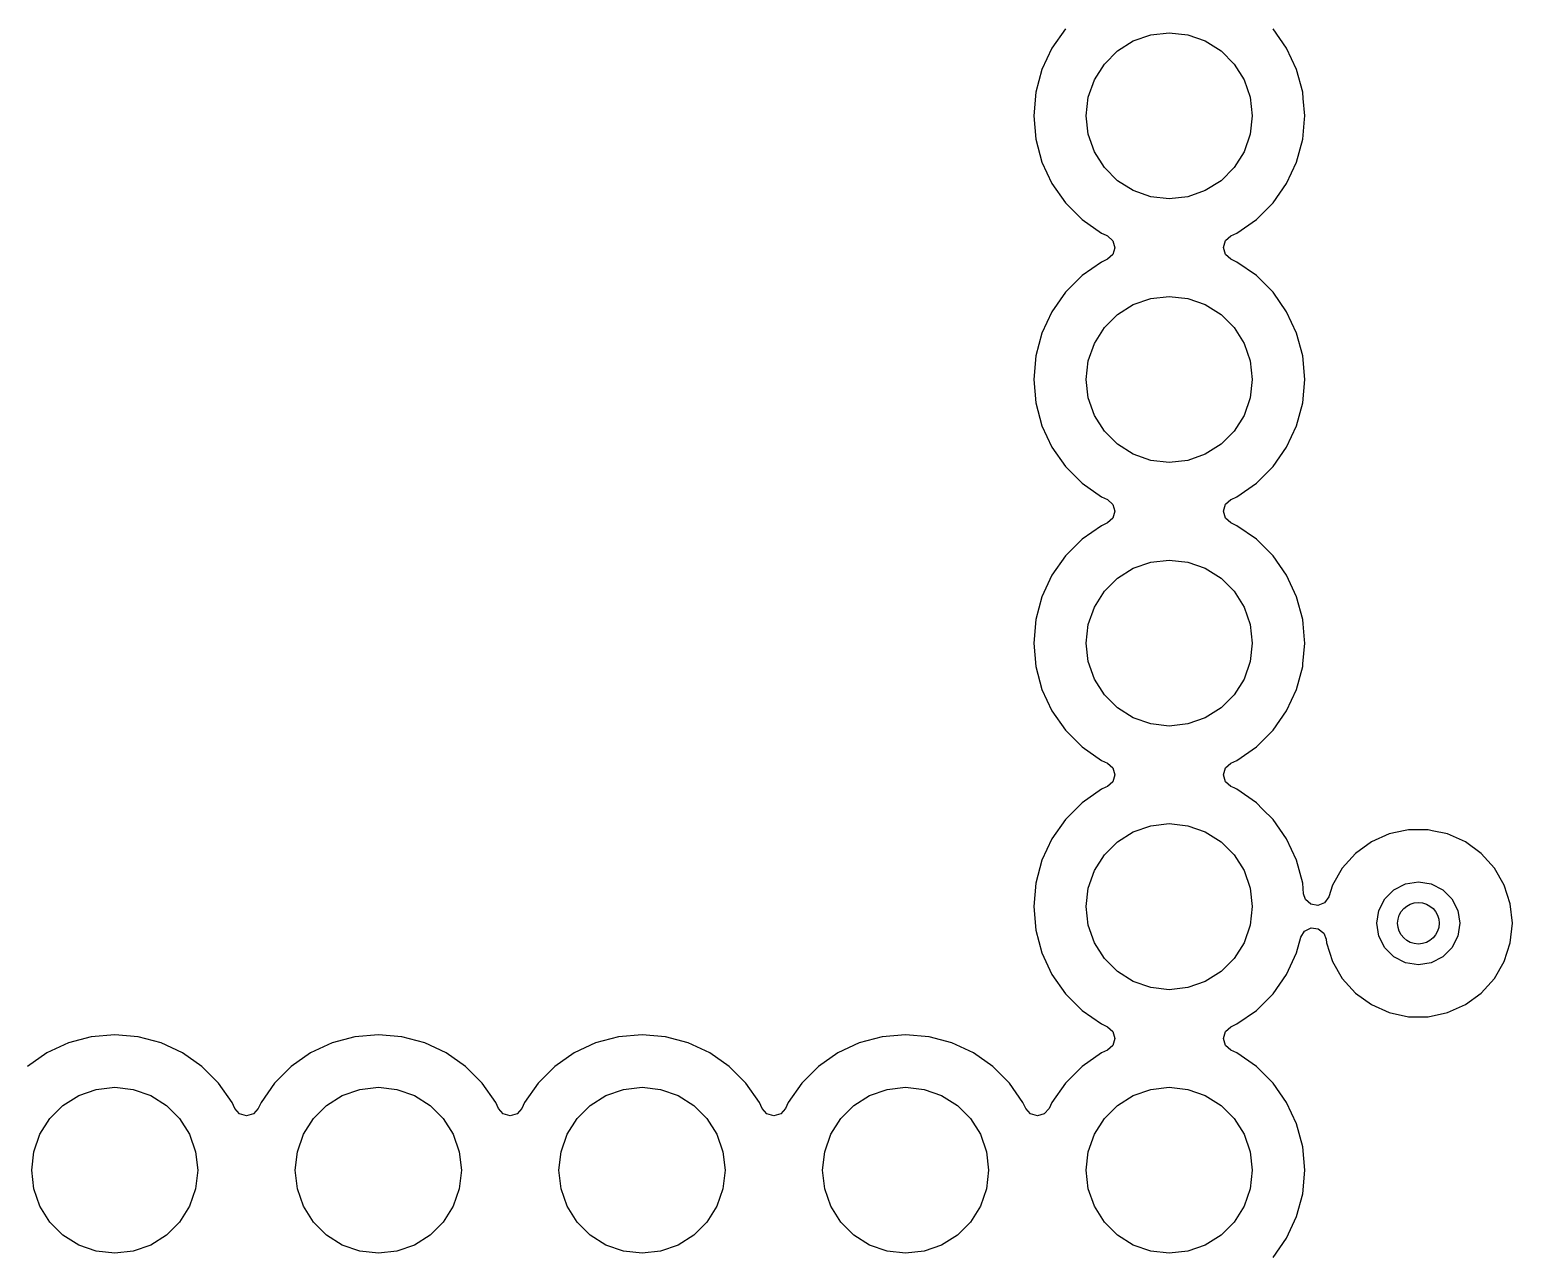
# Model space of a CAD drawing. Extents: x 0.53 to 4.07, y -3.29 to -0.61.
# Drawn here: x 2.06 to 2.622, y -1.819 to -1.354 of the extents above; entities that cross this region are included whole.
import ezdxf

# ---------------------------------------------------------------- set-up
doc = ezdxf.new("R2010")
doc.units = 0
doc.header["$MEASUREMENT"] = 0
doc.layers.add('BLACK', color=7, linetype='CONTINUOUS')

msp = doc.modelspace()

# ---------------------------------------------------------------- linework, layer by layer
at = {"layer": 'BLACK', "linetype": 'CONTINUOUS'}
for p, q in [((2.45275, -1.35358), (2.44762, -1.36092)), ((2.48512, -1.35591), (2.49213, -1.35512)), ((2.49213, -1.35512), (2.49913, -1.35591)), ((2.53664, -1.36092), (2.5315, -1.35358)), ((2.44762, -1.36092), (2.44383, -1.36904)), ((2.44762, -1.36092), (2.44762, -1.36092)), ((2.47249, -1.36199), (2.47846, -1.35824)), ((2.47846, -1.35824), (2.48512, -1.35591)), ((2.49913, -1.35591), (2.50579, -1.35824)), ((2.50579, -1.35824), (2.51176, -1.36199)), ((2.54042, -1.36904), (2.53664, -1.36092)), ((2.4675, -1.36698), (2.47249, -1.36199)), ((2.51176, -1.36199), (2.51675, -1.36698)), ((2.44383, -1.36904), (2.44151, -1.37769)), ((2.44383, -1.36904), (2.44383, -1.36904)), ((2.46375, -1.37295), (2.4675, -1.36698)), ((2.51675, -1.36698), (2.5205, -1.37295)), ((2.54274, -1.37769), (2.54042, -1.36904)), ((2.44151, -1.37769), (2.44073, -1.38661)), ((2.44151, -1.37769), (2.44151, -1.37769)), ((2.46142, -1.37961), (2.46375, -1.37295)), ((2.5205, -1.37295), (2.52283, -1.37961)), ((2.54294, -1.38001), (2.54274, -1.37769)), ((2.46063, -1.38661), (2.46142, -1.37961)), ((2.52283, -1.37961), (2.52362, -1.38661)), ((2.54352, -1.38661), (2.54294, -1.38001)), ((2.44073, -1.38661), (2.44073, -1.38661)), ((2.44073, -1.38661), (2.44151, -1.39554)), ((2.46142, -1.39362), (2.46063, -1.38661)), ((2.52362, -1.38661), (2.52283, -1.39362)), ((2.54274, -1.39554), (2.54341, -1.38789)), ((2.54341, -1.38789), (2.54352, -1.38661)), ((2.54352, -1.38661), (2.54352, -1.38661)), ((2.46375, -1.40028), (2.46142, -1.39362)), ((2.52283, -1.39362), (2.5205, -1.40028)), ((2.44151, -1.39554), (2.44151, -1.39554)), ((2.44151, -1.39554), (2.44383, -1.40419)), ((2.4675, -1.40625), (2.46375, -1.40028)), ((2.5205, -1.40028), (2.51675, -1.40625)), ((2.54042, -1.40419), (2.54274, -1.39554)), ((2.44383, -1.40419), (2.44383, -1.40419)), ((2.44383, -1.40419), (2.44762, -1.41231)), ((2.53664, -1.41231), (2.54042, -1.40419)), ((2.47249, -1.41124), (2.4675, -1.40625)), ((2.47846, -1.41499), (2.47249, -1.41124)), ((2.51176, -1.41124), (2.50579, -1.41499)), ((2.51675, -1.40625), (2.51176, -1.41124)), ((2.44762, -1.41231), (2.44762, -1.41231)), ((2.44762, -1.41231), (2.45275, -1.41965)), ((2.48512, -1.41732), (2.47846, -1.41499)), ((2.50579, -1.41499), (2.49913, -1.41732)), ((2.5315, -1.41965), (2.53664, -1.41231)), ((2.45275, -1.41965), (2.45909, -1.42599)), ((2.49213, -1.41811), (2.48512, -1.41732)), ((2.49913, -1.41732), (2.49213, -1.41811)), ((2.52516, -1.42599), (2.5315, -1.41965)), ((2.45909, -1.42599), (2.45909, -1.42599)), ((2.45909, -1.42599), (2.46643, -1.43112)), ((2.51782, -1.43112), (2.52516, -1.42599)), ((2.46643, -1.43112), (2.46818, -1.43194)), ((2.46818, -1.43194), (2.46871, -1.43219)), ((2.46871, -1.43219), (2.47078, -1.43401)), ((2.47078, -1.43401), (2.47153, -1.43665)), ((2.51272, -1.43658), (2.51352, -1.43394)), ((2.51352, -1.43394), (2.51554, -1.43219)), ((2.51554, -1.43219), (2.51782, -1.43112)), ((2.47073, -1.43929), (2.46871, -1.44104)), ((2.47153, -1.43665), (2.47073, -1.43929)), ((2.51348, -1.43922), (2.51272, -1.43658)), ((2.51554, -1.44104), (2.51348, -1.43922)), ((2.46643, -1.4421), (2.45909, -1.44724)), ((2.46871, -1.44104), (2.46643, -1.4421)), ((2.46643, -1.4421), (2.46643, -1.4421)), ((2.51782, -1.4421), (2.51554, -1.44104)), ((2.52516, -1.44724), (2.51782, -1.4421)), ((2.51782, -1.4421), (2.51782, -1.4421)), ((2.45909, -1.44724), (2.45275, -1.45358)), ((2.5315, -1.45358), (2.52516, -1.44724)), ((2.45275, -1.45358), (2.44762, -1.46092)), ((2.47846, -1.45824), (2.48512, -1.45591)), ((2.48512, -1.45591), (2.49213, -1.45512)), ((2.49213, -1.45512), (2.49913, -1.45591)), ((2.49913, -1.45591), (2.50579, -1.45824)), ((2.53664, -1.46092), (2.5315, -1.45358)), ((2.5315, -1.45358), (2.5315, -1.45358)), ((2.44762, -1.46092), (2.44383, -1.46904)), ((2.44762, -1.46092), (2.44762, -1.46092)), ((2.4675, -1.46698), (2.47249, -1.46199)), ((2.47249, -1.46199), (2.47846, -1.45824)), ((2.50579, -1.45824), (2.51176, -1.46199)), ((2.51176, -1.46199), (2.51675, -1.46698)), ((2.54042, -1.46904), (2.53664, -1.46092)), ((2.46375, -1.47295), (2.4675, -1.46698)), ((2.51675, -1.46698), (2.5205, -1.47295)), ((2.44383, -1.46904), (2.44151, -1.47769)), ((2.44383, -1.46904), (2.44383, -1.46904)), ((2.46142, -1.47961), (2.46375, -1.47295)), ((2.5205, -1.47295), (2.52283, -1.47961)), ((2.54274, -1.47769), (2.54042, -1.46904)), ((2.44151, -1.47769), (2.44073, -1.48661)), ((2.44151, -1.47769), (2.44151, -1.47769)), ((2.54352, -1.48661), (2.54274, -1.47769)), ((2.46063, -1.48661), (2.46142, -1.47961)), ((2.52283, -1.47961), (2.52362, -1.48661)), ((2.44073, -1.48661), (2.44073, -1.48661)), ((2.44073, -1.48661), (2.44151, -1.49554)), ((2.46142, -1.49362), (2.46063, -1.48661)), ((2.52362, -1.48661), (2.52283, -1.49362)), ((2.54274, -1.49554), (2.54352, -1.48661)), ((2.44151, -1.49554), (2.44151, -1.49554)), ((2.44151, -1.49554), (2.44383, -1.50419)), ((2.46375, -1.50028), (2.46142, -1.49362)), ((2.52283, -1.49362), (2.5205, -1.50028)), ((2.54042, -1.50419), (2.54274, -1.49554)), ((2.4675, -1.50625), (2.46375, -1.50028)), ((2.5205, -1.50028), (2.51675, -1.50625)), ((2.44383, -1.50419), (2.44383, -1.50419)), ((2.44383, -1.50419), (2.44762, -1.51231)), ((2.47249, -1.51124), (2.4675, -1.50625)), ((2.51675, -1.50625), (2.51176, -1.51124)), ((2.53664, -1.51231), (2.54042, -1.50419)), ((2.44762, -1.51231), (2.44762, -1.51231)), ((2.44762, -1.51231), (2.45275, -1.51965)), ((2.47846, -1.51499), (2.47249, -1.51124)), ((2.51176, -1.51124), (2.50579, -1.51499)), ((2.5315, -1.51965), (2.53664, -1.51231)), ((2.48512, -1.51732), (2.47846, -1.51499)), ((2.49213, -1.51811), (2.48512, -1.51732)), ((2.49913, -1.51732), (2.49213, -1.51811)), ((2.50579, -1.51499), (2.49913, -1.51732)), ((2.45275, -1.51965), (2.45909, -1.52599)), ((2.52516, -1.52599), (2.5315, -1.51965)), ((2.45909, -1.52599), (2.45909, -1.52599)), ((2.45909, -1.52599), (2.46643, -1.53112)), ((2.51782, -1.53112), (2.52516, -1.52599)), ((2.46643, -1.53112), (2.4687, -1.53218)), ((2.4687, -1.53218), (2.46871, -1.53219)), ((2.46871, -1.53219), (2.47078, -1.53401)), ((2.47078, -1.53401), (2.47153, -1.53665)), ((2.51272, -1.53658), (2.51352, -1.53394)), ((2.51352, -1.53394), (2.51554, -1.53219)), ((2.51554, -1.53219), (2.51555, -1.53218)), ((2.51555, -1.53218), (2.51782, -1.53112)), ((2.47073, -1.53929), (2.46871, -1.54104)), ((2.47153, -1.53665), (2.47073, -1.53929)), ((2.51348, -1.53922), (2.51272, -1.53658)), ((2.51554, -1.54104), (2.51348, -1.53922)), ((2.46643, -1.5421), (2.45909, -1.54724)), ((2.46871, -1.54104), (2.46643, -1.5421)), ((2.46643, -1.5421), (2.46643, -1.5421)), ((2.51782, -1.5421), (2.51554, -1.54104)), ((2.52516, -1.54724), (2.51782, -1.5421)), ((2.51782, -1.5421), (2.51782, -1.5421)), ((2.45909, -1.54724), (2.45275, -1.55358)), ((2.5315, -1.55358), (2.52516, -1.54724)), ((2.45275, -1.55358), (2.44762, -1.56092)), ((2.47846, -1.55824), (2.48512, -1.55591)), ((2.48512, -1.55591), (2.49213, -1.55512)), ((2.49213, -1.55512), (2.49913, -1.55591)), ((2.49913, -1.55591), (2.50579, -1.55824)), ((2.53664, -1.56092), (2.5315, -1.55358)), ((2.5315, -1.55358), (2.5315, -1.55358)), ((2.44762, -1.56092), (2.44383, -1.56904)), ((2.44762, -1.56092), (2.44762, -1.56092)), ((2.4675, -1.56698), (2.47249, -1.56199)), ((2.47249, -1.56199), (2.47846, -1.55824)), ((2.50579, -1.55824), (2.51176, -1.56199)), ((2.51176, -1.56199), (2.51675, -1.56698)), ((2.54042, -1.56904), (2.53664, -1.56092)), ((2.44383, -1.56904), (2.44151, -1.57769)), ((2.44383, -1.56904), (2.44383, -1.56904)), ((2.46375, -1.57295), (2.4675, -1.56698)), ((2.51675, -1.56698), (2.5205, -1.57295)), ((2.54274, -1.57769), (2.54042, -1.56904)), ((2.46142, -1.57961), (2.46375, -1.57295)), ((2.5205, -1.57295), (2.52283, -1.57961)), ((2.44151, -1.57769), (2.44073, -1.58661)), ((2.44151, -1.57769), (2.44151, -1.57769)), ((2.46063, -1.58661), (2.46142, -1.57961)), ((2.52283, -1.57961), (2.52362, -1.58661)), ((2.54289, -1.57936), (2.54274, -1.57769)), ((2.54341, -1.58535), (2.54289, -1.57936)), ((2.54352, -1.58661), (2.54341, -1.58535)), ((2.44073, -1.58661), (2.44073, -1.58661)), ((2.44073, -1.58661), (2.44151, -1.59554)), ((2.46142, -1.59362), (2.46063, -1.58661)), ((2.52362, -1.58661), (2.52283, -1.59362)), ((2.54283, -1.59449), (2.54352, -1.58661)), ((2.44151, -1.59554), (2.44151, -1.59554)), ((2.44151, -1.59554), (2.44383, -1.60419)), ((2.46375, -1.60028), (2.46142, -1.59362)), ((2.52283, -1.59362), (2.5205, -1.60028)), ((2.54042, -1.60419), (2.54274, -1.59554)), ((2.54274, -1.59554), (2.54283, -1.59449)), ((2.4675, -1.60625), (2.46375, -1.60028)), ((2.5205, -1.60028), (2.51675, -1.60625)), ((2.44383, -1.60419), (2.44383, -1.60419)), ((2.44383, -1.60419), (2.44762, -1.61231)), ((2.47249, -1.61124), (2.4675, -1.60625)), ((2.51675, -1.60625), (2.51176, -1.61124)), ((2.53664, -1.61231), (2.54042, -1.60419)), ((2.44762, -1.61231), (2.44762, -1.61231)), ((2.44762, -1.61231), (2.45275, -1.61965)), ((2.47846, -1.61499), (2.47249, -1.61124)), ((2.51176, -1.61124), (2.50579, -1.61499)), ((2.5315, -1.61965), (2.53664, -1.61231)), ((2.45275, -1.61965), (2.45909, -1.62599)), ((2.48512, -1.61732), (2.47846, -1.61499)), ((2.49213, -1.61811), (2.48512, -1.61732)), ((2.49913, -1.61732), (2.49213, -1.61811)), ((2.50579, -1.61499), (2.49913, -1.61732)), ((2.52516, -1.62599), (2.5315, -1.61965)), ((2.45909, -1.62599), (2.45909, -1.62599)), ((2.45909, -1.62599), (2.46643, -1.63112)), ((2.51782, -1.63112), (2.52516, -1.62599)), ((2.46643, -1.63112), (2.46871, -1.63219)), ((2.46871, -1.63219), (2.47078, -1.63401)), ((2.47078, -1.63401), (2.47153, -1.63665)), ((2.51272, -1.63658), (2.51352, -1.63394)), ((2.51348, -1.63922), (2.51272, -1.63658)), ((2.51352, -1.63394), (2.51554, -1.63219)), ((2.51554, -1.63219), (2.51782, -1.63112)), ((2.46643, -1.6421), (2.45909, -1.64724)), ((2.46804, -1.64135), (2.46643, -1.6421)), ((2.46643, -1.6421), (2.46643, -1.6421)), ((2.46871, -1.64104), (2.46804, -1.64135)), ((2.47073, -1.63929), (2.46871, -1.64104)), ((2.47153, -1.63665), (2.47073, -1.63929)), ((2.51554, -1.64104), (2.51348, -1.63922)), ((2.51673, -1.6416), (2.51554, -1.64104)), ((2.51782, -1.6421), (2.51673, -1.6416)), ((2.52516, -1.64724), (2.51782, -1.6421)), ((2.51782, -1.6421), (2.51782, -1.6421)), ((2.45909, -1.64724), (2.45275, -1.65358)), ((2.52753, -1.64961), (2.52516, -1.64724)), ((2.5315, -1.65358), (2.52753, -1.64961)), ((2.45275, -1.65358), (2.44762, -1.66092)), ((2.47249, -1.66199), (2.47846, -1.65824)), ((2.47846, -1.65824), (2.48512, -1.65591)), ((2.48512, -1.65591), (2.49213, -1.65512)), ((2.49213, -1.65512), (2.49913, -1.65591)), ((2.49913, -1.65591), (2.50579, -1.65824)), ((2.50579, -1.65824), (2.51176, -1.66199)), ((2.53664, -1.66092), (2.5315, -1.65358)), ((2.5315, -1.65358), (2.5315, -1.65358)), ((2.5756, -1.65901), (2.56879, -1.66204)), ((2.58161, -1.65773), (2.5756, -1.65901)), ((2.5756, -1.65901), (2.5756, -1.65901)), ((2.58289, -1.65746), (2.58161, -1.65773)), ((2.59034, -1.65746), (2.58289, -1.65746)), ((2.59189, -1.65779), (2.59034, -1.65746)), ((2.59763, -1.65901), (2.59189, -1.65779)), ((2.60444, -1.66204), (2.59763, -1.65901)), ((2.59763, -1.65901), (2.59763, -1.65901)), ((2.44762, -1.66092), (2.44383, -1.66904)), ((2.44762, -1.66092), (2.44762, -1.66092)), ((2.4675, -1.66698), (2.47249, -1.66199)), ((2.51176, -1.66199), (2.51675, -1.66698)), ((2.54042, -1.66904), (2.53664, -1.66092)), ((2.56879, -1.66204), (2.56276, -1.66642)), ((2.56879, -1.66204), (2.56879, -1.66204)), ((2.61047, -1.66642), (2.60444, -1.66204)), ((2.60444, -1.66204), (2.60444, -1.66204)), ((2.44383, -1.66904), (2.44151, -1.67769)), ((2.44383, -1.66904), (2.44383, -1.66904)), ((2.46375, -1.67295), (2.4675, -1.66698)), ((2.51675, -1.66698), (2.5205, -1.67295)), ((2.54274, -1.67769), (2.54042, -1.66904)), ((2.56276, -1.66642), (2.55777, -1.67196)), ((2.61545, -1.67196), (2.61047, -1.66642)), ((2.61047, -1.66642), (2.61047, -1.66642)), ((2.46142, -1.67961), (2.46375, -1.67295)), ((2.5205, -1.67295), (2.52283, -1.67961)), ((2.55777, -1.67196), (2.55405, -1.67841)), ((2.61918, -1.67841), (2.61545, -1.67196)), ((2.44151, -1.67769), (2.44073, -1.68661)), ((2.44151, -1.67769), (2.44151, -1.67769)), ((2.46063, -1.68661), (2.46142, -1.67961)), ((2.52283, -1.67961), (2.52362, -1.68661)), ((2.5431, -1.68177), (2.54274, -1.67769)), ((2.54274, -1.67769), (2.54274, -1.67769)), ((2.55405, -1.67841), (2.5526, -1.68286)), ((2.55405, -1.67841), (2.55405, -1.67841)), ((2.57387, -1.68366), (2.57736, -1.68017)), ((2.57736, -1.68017), (2.58175, -1.67794)), ((2.58175, -1.67794), (2.58661, -1.67717)), ((2.58661, -1.67717), (2.59148, -1.67794)), ((2.59148, -1.67794), (2.59587, -1.68017)), ((2.59587, -1.68017), (2.59935, -1.68366)), ((2.62148, -1.6855), (2.61918, -1.67841)), ((2.44073, -1.68661), (2.44073, -1.68661)), ((2.44073, -1.68661), (2.44151, -1.69554)), ((2.46142, -1.69362), (2.46063, -1.68661)), ((2.52362, -1.68661), (2.52283, -1.69362)), ((2.54378, -1.68387), (2.5431, -1.68177)), ((2.54581, -1.68573), (2.54378, -1.68387)), ((2.54852, -1.6862), (2.54581, -1.68573)), ((2.55105, -1.68513), (2.54852, -1.6862)), ((2.5526, -1.68286), (2.55105, -1.68513)), ((2.57164, -1.68805), (2.57387, -1.68366)), ((2.59935, -1.68366), (2.60159, -1.68805)), ((2.62226, -1.69291), (2.62148, -1.6855)), ((2.57087, -1.69291), (2.57164, -1.68805)), ((2.60159, -1.68805), (2.60236, -1.69291)), ((2.44151, -1.69554), (2.44151, -1.69554)), ((2.44151, -1.69554), (2.44383, -1.70419)), ((2.46375, -1.70028), (2.46142, -1.69362)), ((2.52283, -1.69362), (2.5205, -1.70028)), ((2.54042, -1.70419), (2.54203, -1.6982)), ((2.54203, -1.6982), (2.54346, -1.69585)), ((2.54346, -1.69585), (2.54594, -1.69464)), ((2.54594, -1.69464), (2.54867, -1.69497)), ((2.54867, -1.69497), (2.55079, -1.69672)), ((2.55079, -1.69672), (2.5516, -1.69895)), ((2.57164, -1.69778), (2.57087, -1.69291)), ((2.57387, -1.70217), (2.57164, -1.69778)), ((2.60159, -1.69778), (2.59935, -1.70217)), ((2.60236, -1.69291), (2.60159, -1.69778)), ((2.62148, -1.70033), (2.62226, -1.69291)), ((2.4675, -1.70625), (2.46375, -1.70028)), ((2.5205, -1.70028), (2.51675, -1.70625)), ((2.5516, -1.69895), (2.55175, -1.70033)), ((2.55175, -1.70033), (2.55175, -1.70033)), ((2.55175, -1.70033), (2.55405, -1.70741)), ((2.57736, -1.70565), (2.57387, -1.70217)), ((2.59935, -1.70217), (2.59587, -1.70565)), ((2.61918, -1.70741), (2.62148, -1.70033)), ((2.44383, -1.70419), (2.44383, -1.70419)), ((2.44383, -1.70419), (2.44762, -1.71231)), ((2.47249, -1.71124), (2.4675, -1.70625)), ((2.51675, -1.70625), (2.51176, -1.71124)), ((2.53664, -1.71231), (2.54042, -1.70419)), ((2.55405, -1.70741), (2.55405, -1.70741)), ((2.55405, -1.70741), (2.55777, -1.71387)), ((2.58175, -1.70789), (2.57736, -1.70565)), ((2.58661, -1.70866), (2.58175, -1.70789)), ((2.59148, -1.70789), (2.58661, -1.70866)), ((2.59587, -1.70565), (2.59148, -1.70789)), ((2.61545, -1.71387), (2.61918, -1.70741)), ((2.44762, -1.71231), (2.44762, -1.71231)), ((2.44762, -1.71231), (2.45275, -1.71965)), ((2.47846, -1.71499), (2.47249, -1.71124)), ((2.48512, -1.71732), (2.47846, -1.71499)), ((2.50579, -1.71499), (2.49913, -1.71732)), ((2.51176, -1.71124), (2.50579, -1.71499)), ((2.5315, -1.71965), (2.53664, -1.71231)), ((2.55777, -1.71387), (2.56276, -1.71941)), ((2.61047, -1.71941), (2.61545, -1.71387)), ((2.45275, -1.71965), (2.45909, -1.72599)), ((2.49213, -1.71811), (2.48512, -1.71732)), ((2.49913, -1.71732), (2.49213, -1.71811)), ((2.52516, -1.72599), (2.5315, -1.71965)), ((2.56276, -1.71941), (2.56879, -1.72379)), ((2.60444, -1.72379), (2.61047, -1.71941)), ((2.45909, -1.72599), (2.45909, -1.72599)), ((2.45909, -1.72599), (2.46643, -1.73112)), ((2.51782, -1.73112), (2.52516, -1.72599)), ((2.56879, -1.72379), (2.56879, -1.72379)), ((2.56879, -1.72379), (2.5756, -1.72682)), ((2.59763, -1.72682), (2.60444, -1.72379)), ((2.46643, -1.73112), (2.46871, -1.73219)), ((2.46871, -1.73219), (2.47078, -1.73401)), ((2.51352, -1.73394), (2.51554, -1.73219)), ((2.51554, -1.73219), (2.51782, -1.73112)), ((2.5756, -1.72682), (2.5756, -1.72682)), ((2.5756, -1.72682), (2.58289, -1.72837)), ((2.58289, -1.72837), (2.58289, -1.72837)), ((2.58289, -1.72837), (2.59034, -1.72837)), ((2.59034, -1.72837), (2.59763, -1.72682)), ((2.59034, -1.72837), (2.59034, -1.72837)), ((2.0832, -1.736), (2.07455, -1.73832)), ((2.09213, -1.73522), (2.0832, -1.736)), ((2.0832, -1.736), (2.0832, -1.736)), ((2.10105, -1.736), (2.09213, -1.73522)), ((2.09213, -1.73522), (2.09213, -1.73522)), ((2.1097, -1.73832), (2.10105, -1.736)), ((2.10105, -1.736), (2.10105, -1.736)), ((2.10105, -1.736), (2.10105, -1.736)), ((2.10105, -1.736), (2.10105, -1.736)), ((2.10105, -1.736), (2.10105, -1.736)), ((2.1832, -1.736), (2.17455, -1.73832)), ((2.19213, -1.73522), (2.1832, -1.736)), ((2.1832, -1.736), (2.1832, -1.736)), ((2.20105, -1.736), (2.19213, -1.73522)), ((2.19213, -1.73522), (2.19213, -1.73522)), ((2.2097, -1.73832), (2.20105, -1.736)), ((2.20105, -1.736), (2.20105, -1.736)), ((2.20105, -1.736), (2.20105, -1.736)), ((2.20105, -1.736), (2.20105, -1.736)), ((2.20105, -1.736), (2.20105, -1.736)), ((2.2832, -1.736), (2.27455, -1.73832)), ((2.29213, -1.73522), (2.2832, -1.736)), ((2.2832, -1.736), (2.2832, -1.736)), ((2.30105, -1.736), (2.29213, -1.73522)), ((2.29213, -1.73522), (2.29213, -1.73522)), ((2.3097, -1.73832), (2.30105, -1.736)), ((2.30105, -1.736), (2.30105, -1.736)), ((2.30105, -1.736), (2.30105, -1.736)), ((2.30105, -1.736), (2.30105, -1.736)), ((2.30105, -1.736), (2.30105, -1.736)), ((2.3832, -1.736), (2.37455, -1.73832)), ((2.39213, -1.73522), (2.3832, -1.736)), ((2.3832, -1.736), (2.3832, -1.736)), ((2.40105, -1.736), (2.39213, -1.73522)), ((2.39213, -1.73522), (2.39213, -1.73522)), ((2.4097, -1.73832), (2.40105, -1.736)), ((2.40105, -1.736), (2.40105, -1.736)), ((2.40105, -1.736), (2.40105, -1.736)), ((2.40105, -1.736), (2.40105, -1.736)), ((2.40105, -1.736), (2.40105, -1.736)), ((2.47153, -1.73665), (2.47073, -1.73929)), ((2.47078, -1.73401), (2.47153, -1.73665)), ((2.51272, -1.73658), (2.51352, -1.73394)), ((2.51348, -1.73922), (2.51272, -1.73658)), ((2.06643, -1.7421), (2.05909, -1.74724)), ((2.07455, -1.73832), (2.06643, -1.7421)), ((2.06643, -1.7421), (2.06643, -1.7421)), ((2.07455, -1.73832), (2.07455, -1.73832)), ((2.11782, -1.7421), (2.1097, -1.73832)), ((2.1097, -1.73832), (2.1097, -1.73832)), ((2.12516, -1.74724), (2.11782, -1.7421)), ((2.11782, -1.7421), (2.11782, -1.7421)), ((2.16643, -1.7421), (2.15909, -1.74724)), ((2.17455, -1.73832), (2.16643, -1.7421)), ((2.16643, -1.7421), (2.16643, -1.7421)), ((2.17455, -1.73832), (2.17455, -1.73832)), ((2.21782, -1.7421), (2.2097, -1.73832)), ((2.2097, -1.73832), (2.2097, -1.73832)), ((2.22516, -1.74724), (2.21782, -1.7421)), ((2.21782, -1.7421), (2.21782, -1.7421)), ((2.26643, -1.7421), (2.25909, -1.74724)), ((2.27455, -1.73832), (2.26643, -1.7421)), ((2.26643, -1.7421), (2.26643, -1.7421)), ((2.27455, -1.73832), (2.27455, -1.73832)), ((2.31782, -1.7421), (2.3097, -1.73832)), ((2.3097, -1.73832), (2.3097, -1.73832)), ((2.32516, -1.74724), (2.31782, -1.7421)), ((2.31782, -1.7421), (2.31782, -1.7421)), ((2.36643, -1.7421), (2.35909, -1.74724)), ((2.37455, -1.73832), (2.36643, -1.7421)), ((2.36643, -1.7421), (2.36643, -1.7421)), ((2.37455, -1.73832), (2.37455, -1.73832)), ((2.41782, -1.7421), (2.4097, -1.73832)), ((2.4097, -1.73832), (2.4097, -1.73832)), ((2.42516, -1.74724), (2.41782, -1.7421)), ((2.41782, -1.7421), (2.41782, -1.7421)), ((2.46643, -1.7421), (2.45909, -1.74724)), ((2.46871, -1.74104), (2.46643, -1.7421)), ((2.46643, -1.7421), (2.46643, -1.7421)), ((2.47073, -1.73929), (2.46871, -1.74104)), ((2.51554, -1.74104), (2.51348, -1.73922)), ((2.51782, -1.7421), (2.51554, -1.74104)), ((2.52516, -1.74724), (2.51782, -1.7421)), ((2.51782, -1.7421), (2.51782, -1.7421)), ((2.1315, -1.75358), (2.12516, -1.74724)), ((2.15909, -1.74724), (2.15275, -1.75358)), ((2.2315, -1.75358), (2.22516, -1.74724)), ((2.25909, -1.74724), (2.25275, -1.75358)), ((2.3315, -1.75358), (2.32516, -1.74724)), ((2.35909, -1.74724), (2.35275, -1.75358)), ((2.4315, -1.75358), (2.42516, -1.74724)), ((2.45909, -1.74724), (2.45275, -1.75358)), ((2.5315, -1.75358), (2.52516, -1.74724)), ((2.13664, -1.76092), (2.1315, -1.75358)), ((2.15275, -1.75358), (2.14762, -1.76092)), ((2.23664, -1.76092), (2.2315, -1.75358)), ((2.25275, -1.75358), (2.24762, -1.76092)), ((2.33664, -1.76092), (2.3315, -1.75358)), ((2.35275, -1.75358), (2.34762, -1.76092)), ((2.43664, -1.76092), (2.4315, -1.75358)), ((2.45275, -1.75358), (2.44762, -1.76092)), ((2.53664, -1.76092), (2.5315, -1.75358)), ((2.5315, -1.75358), (2.5315, -1.75358)), ((2.07249, -1.76199), (2.07846, -1.75824)), ((2.07846, -1.75824), (2.08512, -1.75591)), ((2.08512, -1.75591), (2.09213, -1.75512)), ((2.09213, -1.75512), (2.09913, -1.75591)), ((2.09913, -1.75591), (2.10579, -1.75824)), ((2.10579, -1.75824), (2.11176, -1.76199)), ((2.17249, -1.76199), (2.17846, -1.75824)), ((2.17846, -1.75824), (2.18512, -1.75591)), ((2.18512, -1.75591), (2.19213, -1.75512)), ((2.19213, -1.75512), (2.19913, -1.75591)), ((2.19913, -1.75591), (2.20579, -1.75824)), ((2.20579, -1.75824), (2.21176, -1.76199)), ((2.27249, -1.76199), (2.27846, -1.75824)), ((2.27846, -1.75824), (2.28512, -1.75591)), ((2.28512, -1.75591), (2.29213, -1.75512)), ((2.29213, -1.75512), (2.29913, -1.75591)), ((2.29913, -1.75591), (2.30579, -1.75824)), ((2.30579, -1.75824), (2.31176, -1.76199)), ((2.37249, -1.76199), (2.37846, -1.75824)), ((2.37846, -1.75824), (2.38512, -1.75591)), ((2.38512, -1.75591), (2.39213, -1.75512)), ((2.39213, -1.75512), (2.39913, -1.75591)), ((2.39913, -1.75591), (2.40579, -1.75824)), ((2.40579, -1.75824), (2.41176, -1.76199)), ((2.47249, -1.76199), (2.47846, -1.75824)), ((2.47846, -1.75824), (2.48512, -1.75591)), ((2.48512, -1.75591), (2.49213, -1.75512)), ((2.49213, -1.75512), (2.49913, -1.75591)), ((2.49913, -1.75591), (2.50579, -1.75824)), ((2.50579, -1.75824), (2.51176, -1.76199)), ((2.0675, -1.76698), (2.07249, -1.76199)), ((2.11176, -1.76199), (2.11675, -1.76698)), ((2.1377, -1.7632), (2.13664, -1.76092)), ((2.13664, -1.76092), (2.13664, -1.76092)), ((2.13945, -1.76522), (2.1377, -1.7632)), ((2.14209, -1.76602), (2.13945, -1.76522)), ((2.14473, -1.76526), (2.14209, -1.76602)), ((2.14655, -1.7632), (2.14473, -1.76526)), ((2.14762, -1.76092), (2.14655, -1.7632)), ((2.14762, -1.76092), (2.14762, -1.76092)), ((2.1675, -1.76698), (2.17249, -1.76199)), ((2.21176, -1.76199), (2.21675, -1.76698)), ((2.2377, -1.7632), (2.23664, -1.76092)), ((2.23664, -1.76092), (2.23664, -1.76092)), ((2.23945, -1.76522), (2.2377, -1.7632)), ((2.24209, -1.76602), (2.23945, -1.76522)), ((2.24473, -1.76526), (2.24209, -1.76602)), ((2.24655, -1.7632), (2.24473, -1.76526)), ((2.24762, -1.76092), (2.24655, -1.7632)), ((2.24762, -1.76092), (2.24762, -1.76092)), ((2.2675, -1.76698), (2.27249, -1.76199)), ((2.31176, -1.76199), (2.31675, -1.76698)), ((2.3377, -1.7632), (2.33664, -1.76092)), ((2.33664, -1.76092), (2.33664, -1.76092)), ((2.33945, -1.76522), (2.3377, -1.7632)), ((2.34209, -1.76602), (2.33945, -1.76522)), ((2.34473, -1.76526), (2.34209, -1.76602)), ((2.34655, -1.7632), (2.34473, -1.76526)), ((2.34762, -1.76092), (2.34655, -1.7632)), ((2.34762, -1.76092), (2.34762, -1.76092)), ((2.3675, -1.76698), (2.37249, -1.76199)), ((2.41176, -1.76199), (2.41675, -1.76698)), ((2.4377, -1.7632), (2.43664, -1.76092)), ((2.43664, -1.76092), (2.43664, -1.76092)), ((2.43945, -1.76522), (2.4377, -1.7632)), ((2.44209, -1.76602), (2.43945, -1.76522)), ((2.44473, -1.76526), (2.44209, -1.76602)), ((2.44655, -1.7632), (2.44473, -1.76526)), ((2.44762, -1.76092), (2.44655, -1.7632)), ((2.44762, -1.76092), (2.44762, -1.76092)), ((2.4675, -1.76698), (2.47249, -1.76199)), ((2.51176, -1.76199), (2.51675, -1.76698)), ((2.54042, -1.76904), (2.53664, -1.76092)), ((2.06375, -1.77295), (2.0675, -1.76698)), ((2.11675, -1.76698), (2.1205, -1.77295)), ((2.16375, -1.77295), (2.1675, -1.76698)), ((2.21675, -1.76698), (2.2205, -1.77295)), ((2.26375, -1.77295), (2.2675, -1.76698)), ((2.31675, -1.76698), (2.3205, -1.77295)), ((2.36375, -1.77295), (2.3675, -1.76698)), ((2.41675, -1.76698), (2.4205, -1.77295)), ((2.46375, -1.77295), (2.4675, -1.76698)), ((2.51675, -1.76698), (2.5205, -1.77295)), ((2.54274, -1.77769), (2.54042, -1.76904)), ((2.06142, -1.77961), (2.06375, -1.77295)), ((2.1205, -1.77295), (2.12283, -1.77961)), ((2.16142, -1.77961), (2.16375, -1.77295)), ((2.2205, -1.77295), (2.22283, -1.77961)), ((2.26142, -1.77961), (2.26375, -1.77295)), ((2.3205, -1.77295), (2.32283, -1.77961)), ((2.36142, -1.77961), (2.36375, -1.77295)), ((2.4205, -1.77295), (2.42283, -1.77961)), ((2.46142, -1.77961), (2.46375, -1.77295)), ((2.5205, -1.77295), (2.52283, -1.77961)), ((2.06063, -1.78661), (2.06142, -1.77961)), ((2.12283, -1.77961), (2.12362, -1.78661)), ((2.16063, -1.78661), (2.16142, -1.77961)), ((2.22283, -1.77961), (2.22362, -1.78661)), ((2.26063, -1.78661), (2.26142, -1.77961)), ((2.32283, -1.77961), (2.32362, -1.78661)), ((2.36063, -1.78661), (2.36142, -1.77961)), ((2.42283, -1.77961), (2.42362, -1.78661)), ((2.46063, -1.78661), (2.46142, -1.77961)), ((2.52283, -1.77961), (2.52362, -1.78661)), ((2.54352, -1.78661), (2.54274, -1.77769)), ((2.06142, -1.79362), (2.06063, -1.78661)), ((2.12362, -1.78661), (2.12283, -1.79362)), ((2.16142, -1.79362), (2.16063, -1.78661)), ((2.22362, -1.78661), (2.22283, -1.79362)), ((2.26142, -1.79362), (2.26063, -1.78661)), ((2.32362, -1.78661), (2.32283, -1.79362)), ((2.36142, -1.79362), (2.36063, -1.78661)), ((2.42362, -1.78661), (2.42283, -1.79362)), ((2.46142, -1.79362), (2.46063, -1.78661)), ((2.52362, -1.78661), (2.52283, -1.79362)), ((2.54274, -1.79554), (2.54352, -1.78661)), ((2.06375, -1.80028), (2.06142, -1.79362)), ((2.12283, -1.79362), (2.1205, -1.80028)), ((2.16375, -1.80028), (2.16142, -1.79362)), ((2.22283, -1.79362), (2.2205, -1.80028)), ((2.26375, -1.80028), (2.26142, -1.79362)), ((2.32283, -1.79362), (2.3205, -1.80028)), ((2.36375, -1.80028), (2.36142, -1.79362)), ((2.42283, -1.79362), (2.4205, -1.80028)), ((2.46375, -1.80028), (2.46142, -1.79362)), ((2.52283, -1.79362), (2.5205, -1.80028)), ((2.54042, -1.80419), (2.54274, -1.79554)), ((2.0675, -1.80625), (2.06375, -1.80028)), ((2.1205, -1.80028), (2.11675, -1.80625)), ((2.1675, -1.80625), (2.16375, -1.80028)), ((2.2205, -1.80028), (2.21675, -1.80625)), ((2.2675, -1.80625), (2.26375, -1.80028)), ((2.3205, -1.80028), (2.31675, -1.80625)), ((2.3675, -1.80625), (2.36375, -1.80028)), ((2.4205, -1.80028), (2.41675, -1.80625)), ((2.4675, -1.80625), (2.46375, -1.80028)), ((2.5205, -1.80028), (2.51675, -1.80625)), ((2.53664, -1.81231), (2.54042, -1.80419)), ((2.07249, -1.81124), (2.0675, -1.80625)), ((2.11675, -1.80625), (2.11176, -1.81124)), ((2.17249, -1.81124), (2.1675, -1.80625)), ((2.21675, -1.80625), (2.21176, -1.81124)), ((2.27249, -1.81124), (2.2675, -1.80625)), ((2.31675, -1.80625), (2.31176, -1.81124)), ((2.37249, -1.81124), (2.3675, -1.80625)), ((2.41675, -1.80625), (2.41176, -1.81124)), ((2.47249, -1.81124), (2.4675, -1.80625)), ((2.51675, -1.80625), (2.51176, -1.81124)), ((2.07846, -1.81499), (2.07249, -1.81124)), ((2.08512, -1.81732), (2.07846, -1.81499)), ((2.10579, -1.81499), (2.09913, -1.81732)), ((2.11176, -1.81124), (2.10579, -1.81499)), ((2.17846, -1.81499), (2.17249, -1.81124)), ((2.18512, -1.81732), (2.17846, -1.81499)), ((2.20579, -1.81499), (2.19913, -1.81732)), ((2.21176, -1.81124), (2.20579, -1.81499)), ((2.27846, -1.81499), (2.27249, -1.81124)), ((2.28512, -1.81732), (2.27846, -1.81499)), ((2.30579, -1.81499), (2.29913, -1.81732)), ((2.31176, -1.81124), (2.30579, -1.81499)), ((2.37846, -1.81499), (2.37249, -1.81124)), ((2.38512, -1.81732), (2.37846, -1.81499)), ((2.40579, -1.81499), (2.39913, -1.81732)), ((2.41176, -1.81124), (2.40579, -1.81499)), ((2.47846, -1.81499), (2.47249, -1.81124)), ((2.48512, -1.81732), (2.47846, -1.81499)), ((2.50579, -1.81499), (2.49913, -1.81732)), ((2.51176, -1.81124), (2.50579, -1.81499)), ((2.5315, -1.81965), (2.53664, -1.81231)), ((2.09213, -1.81811), (2.08512, -1.81732)), ((2.09913, -1.81732), (2.09213, -1.81811)), ((2.19213, -1.81811), (2.18512, -1.81732)), ((2.19913, -1.81732), (2.19213, -1.81811)), ((2.29213, -1.81811), (2.28512, -1.81732)), ((2.29913, -1.81732), (2.29213, -1.81811)), ((2.39213, -1.81811), (2.38512, -1.81732)), ((2.39913, -1.81732), (2.39213, -1.81811)), ((2.49213, -1.81811), (2.48512, -1.81732)), ((2.49913, -1.81732), (2.49213, -1.81811))]:
    msp.add_line(p, q, dxfattribs=at)
at = {"layer": 'BLACK'}
msp.add_circle((2.58661, -1.69291), 0.00787, dxfattribs=at)

doc.saveas('drawing.dxf')
